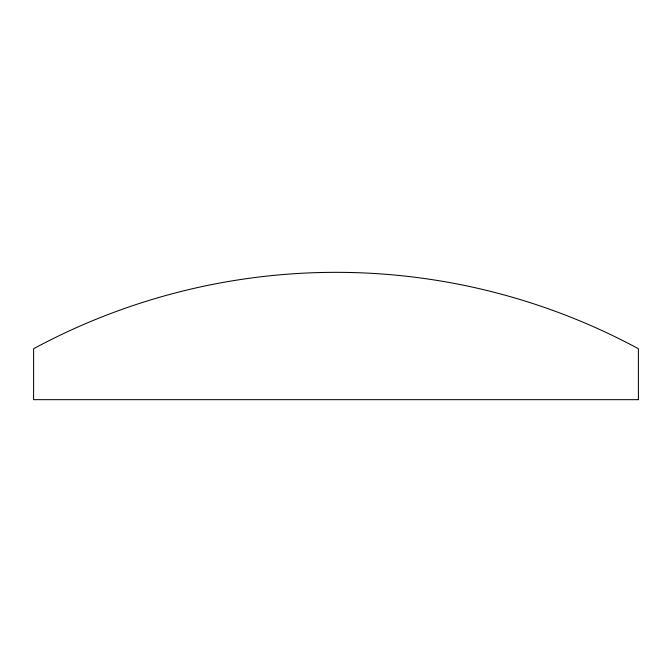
<?xml version="1.0" encoding="UTF-8"?>
<svg xmlns="http://www.w3.org/2000/svg" width="672" height="672" viewBox="0 0 672 672"><rect width="100%" height="100%" fill="white"/><g stroke="black" fill="none" stroke-linecap="round" stroke-linejoin="round"><path stroke-width="1.01" d="M638.4 399.664L33.6 399.664L33.6 348.734A636.695 636.695 0 0 1 638.4 348.734L638.4 399.664"/></g></svg>
